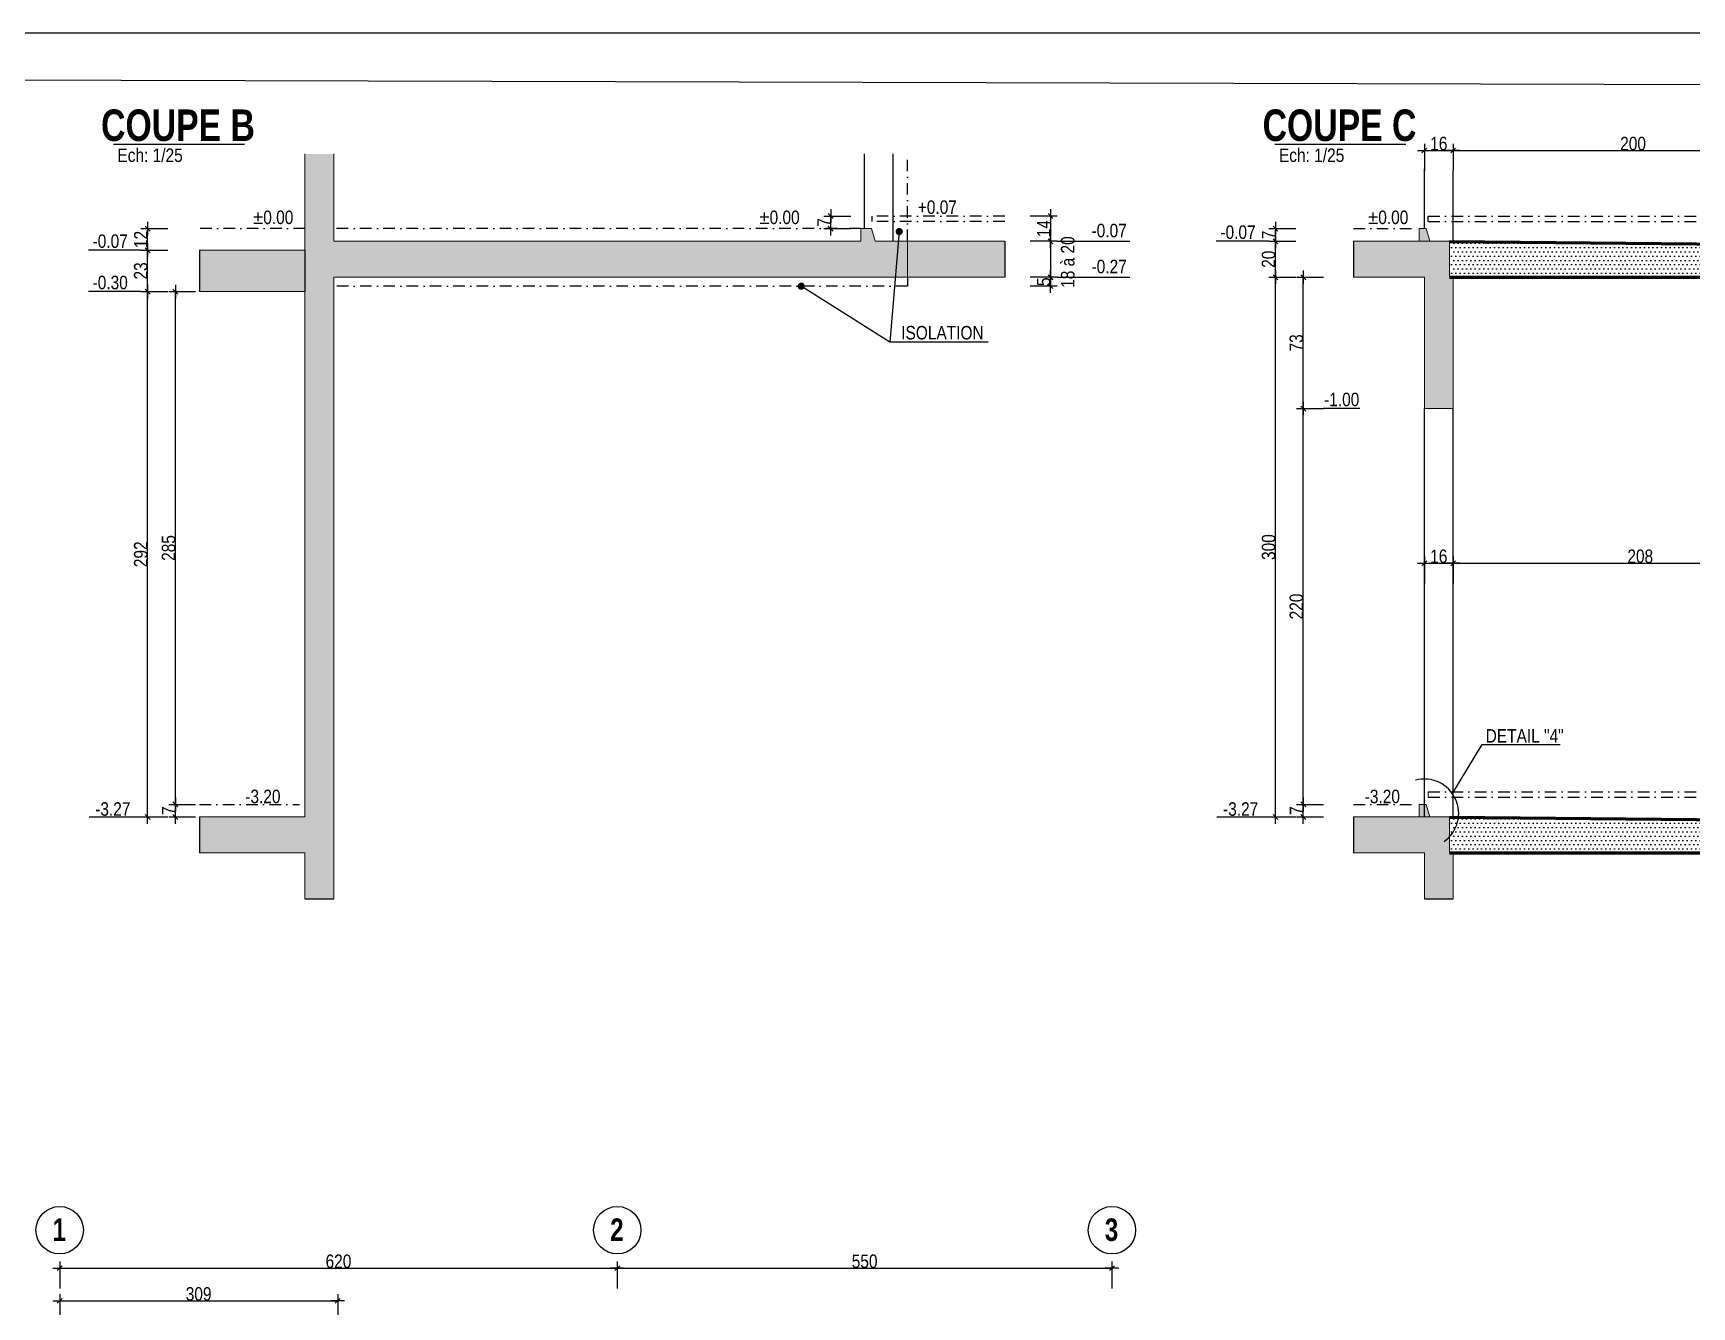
# Model space of a CAD drawing. Header units: centimetres. Extents: x 13865 to 22908, y -23237 to -19037.
# Drawn here: x 15065 to 16909, y -20453 to -19037 of the extents above; entities that cross this region are included whole.
import ezdxf
from ezdxf.enums import TextEntityAlignment as Align

# ---------------------------------------------------------------- set-up
doc = ezdxf.new("R2010")
doc.units = ezdxf.units.CM
doc.header["$LTSCALE"] = 25.4
doc.header["$PDMODE"] = 1
doc.header["$PDSIZE"] = -2
doc.linetypes.add('TIRETPTX2', pattern=[50.8, 25.4, -12.7, 0, -12.7])
for name, color, linetype in [('01_cote_gen', 4, 'Continuous'), ('01_linteaux', 2, 'Continuous'), ('01_poch_BN', 9, 'Continuous'), ('01_texte', 230, 'Continuous'), ('AA_COTES', 2, 'Continuous')]:
    doc.layers.add(name, color=color, linetype=linetype)
doc.layers.add('01_murs_coup', color=5, linetype='Continuous', lineweight=60)
doc.layers.add('01_tram_axes', color=2, linetype='TIRETPTX2', lineweight=9)
doc.styles.add('ARIAL NA', font='ARIALN.TTF')
doc.styles.add('impact', font='impact.ttf')
doc.styles.add('STYLE2', font='ARIALN.TTF')
doc.dimstyles.new('JB25', dxfattribs={"dimscale": 0.1, "dimtxt": 150, "dimasz": 15, "dimexe": 0.1, "dimexo": 0.1, "dimgap": 0.09, "dimtad": 1, "dimdec": 1, "dimlfac": 0.5, "dimdsep": 46, "dimtxsty": 'STYLE2', "dimblk1": 'BOND_G', "dimblk2": 'BOND_D', "dimsah": 1, "dimcen": 1.5, "dimdle": 0.01, "dimse1": 1, "dimse2": 1, "dimclrd": 4, "dimclre": 2, "dimclrt": 6, "dimazin": 2, "dimtfac": 2.333333, "dimtdec": 1, "dimtix": 1, "dimtmove": 2, "dimatfit": 3, "dimldrblk": 'BOND_G', "dimfxl": 1, "dimtolj": 1, "dimtzin": 0, "dimarcsym": 0})
doc.dimstyles.new('JB50', dxfattribs={"dimscale": 0.1, "dimtxt": 150, "dimasz": 15, "dimexe": 0.1, "dimexo": 0.1, "dimgap": 0.09, "dimtad": 1, "dimdec": 1, "dimdsep": 46, "dimtxsty": 'STYLE2', "dimblk1": 'BOND_G', "dimblk2": 'BOND_D', "dimsah": 1, "dimcen": 1.5, "dimdle": 0.01, "dimse1": 1, "dimse2": 1, "dimclrd": 4, "dimclre": 2, "dimclrt": 6, "dimazin": 2, "dimtfac": 2.333333, "dimtdec": 1, "dimtix": 1, "dimtmove": 2, "dimatfit": 3, "dimldrblk": 'BOND_G', "dimfxl": 1, "dimtolj": 1, "dimtzin": 0, "dimarcsym": 0})

# ---------------------------------------------------------------- blocks, each defined once
blk = doc.blocks.new('BOND_G')
at = {"layer": 'AA_COTES', "color": 0}
for p, q in [((0, -5), (0, 15)), ((5, 0), (-5, 0)), ((1.8, 1.8), (-1.8, -1.8))]:
    blk.add_line(p, q, dxfattribs=at)
blk = doc.blocks.new('BOND_D')
at = {"layer": 'AA_COTES', "color": 0}
for p, q in [((5, 0), (-5, 0)), ((-1.8, -1.8), (1.8, 1.8)), ((0, 5), (0, -15))]:
    blk.add_line(p, q, dxfattribs=at)
blk = doc.blocks.new('*D264')
at = {"layer": '01_cote_gen', "color": 4, "lineweight": -2, "transparency": 16777216}
blk.add_line((15096.2, -20409.8), (15713.2, -20409.8), dxfattribs=at)
at = {"layer": 'Defpoints', "color": 0, "transparency": 16777216}
for p in [(15094.7, -20413.5), (15714.7, -20409.8), (15714.7, -20413.5)]:
    blk.add_point(p, dxfattribs=at)
at = {"layer": '01_cote_gen', "color": 4, "lineweight": -2, "transparency": 16777216, "xscale": 1.5, "yscale": 1.5, "zscale": 1.5, "rotation": 180}
blk.add_blockref('BOND_G', (15094.7, -20409.8), dxfattribs=at)
at = {"layer": '01_cote_gen', "color": 4, "lineweight": -2, "transparency": 16777216, "xscale": 1.5, "yscale": 1.5, "zscale": 1.5}
blk.add_blockref('BOND_D', (15714.7, -20409.8), dxfattribs=at)
at = {"layer": '01_cote_gen', "color": 6, "transparency": 16777216, "insert": (15404.7, -20402.2), "char_height": 15, "attachment_point": 5, "style": 'STYLE2'}
blk.add_mtext('\\A1;620', dxfattribs=at)
blk = doc.blocks.new('*D265')
at = {"layer": '01_cote_gen', "color": 4, "lineweight": -2, "transparency": 16777216}
blk.add_line((15716.2, -20409.8), (16263.2, -20409.8), dxfattribs=at)
at = {"layer": 'Defpoints', "color": 0, "transparency": 16777216}
for p in [(16264.7, -20371.4), (15714.7, -20413.5), (16264.7, -20409.8)]:
    blk.add_point(p, dxfattribs=at)
at = {"layer": '01_cote_gen', "color": 4, "lineweight": -2, "transparency": 16777216, "xscale": 1.5, "yscale": 1.5, "zscale": 1.5, "rotation": 180}
blk.add_blockref('BOND_G', (15714.7, -20409.8), dxfattribs=at)
at = {"layer": '01_cote_gen', "color": 4, "lineweight": -2, "transparency": 16777216, "xscale": 1.5, "yscale": 1.5, "zscale": 1.5}
blk.add_blockref('BOND_D', (16264.7, -20409.8), dxfattribs=at)
at = {"layer": '01_cote_gen', "color": 6, "transparency": 16777216, "insert": (15989.7, -20402.2), "char_height": 15, "attachment_point": 5, "style": 'STYLE2'}
blk.add_mtext('\\A1;550', dxfattribs=at)
blk = doc.blocks.new('*D267')
at = {"layer": '01_cote_gen', "color": 4, "lineweight": -2, "ltscale": 3, "transparency": 16777216}
blk.add_line((15096.2, -20446.1), (15402.3, -20446.1), dxfattribs=at)
at = {"layer": 'Defpoints', "color": 0, "ltscale": 3, "transparency": 16777216}
for p in [(15403.8, -20446.1), (15094.7, -20656.5), (15403.8, -20656.5)]:
    blk.add_point(p, dxfattribs=at)
at = {"layer": '01_cote_gen', "color": 4, "lineweight": -2, "ltscale": 3, "transparency": 16777216, "xscale": 1.5, "yscale": 1.5, "zscale": 1.5, "rotation": 180}
blk.add_blockref('BOND_G', (15094.7, -20446.1), dxfattribs=at)
at = {"layer": '01_cote_gen', "color": 4, "lineweight": -2, "ltscale": 3, "transparency": 16777216, "xscale": 1.5, "yscale": 1.5, "zscale": 1.5}
blk.add_blockref('BOND_D', (15403.8, -20446.1), dxfattribs=at)
at = {"layer": '01_cote_gen', "color": 6, "ltscale": 3, "transparency": 16777216, "insert": (15249.2, -20438.5), "char_height": 15, "attachment_point": 5, "style": 'STYLE2'}
blk.add_mtext('\\A1;309', dxfattribs=at)
blk = doc.blocks.new('*D471')
at = {"layer": '01_cote_gen', "color": 4, "lineweight": -2, "ltscale": 200, "transparency": 16777216}
blk.add_line((16477.4, -19906.7), (16477.4, -19895.7), dxfattribs=at)
at = {"layer": 'Defpoints', "color": 0, "ltscale": 200, "transparency": 16777216}
for p in [(16476.5, -19894.2), (16477.4, -19894.2), (16476.5, -19908.2)]:
    blk.add_point(p, dxfattribs=at)
at = {"layer": '01_cote_gen', "color": 4, "lineweight": -2, "ltscale": 200, "transparency": 16777216, "xscale": 1.5, "yscale": 1.5, "zscale": 1.5}
for name, p, rotation in [('BOND_D', (16477.4, -19894.2), 90), ('BOND_G', (16477.4, -19908.2), 270)]:
    blk.add_blockref(name, p, dxfattribs=dict(at, rotation=rotation))
at = {"layer": '01_cote_gen', "color": 6, "ltscale": 200, "transparency": 16777216, "insert": (16469.9, -19901.2), "char_height": 15, "attachment_point": 5, "rotation": 90, "style": 'STYLE2'}
blk.add_mtext('\\A1;7', dxfattribs=at)
blk = doc.blocks.new('*D472')
at = {"layer": '01_cote_gen', "color": 4, "lineweight": -2, "ltscale": 0.1, "transparency": 16777216}
blk.add_line((17138.3, -19909.7), (17138.3, -19946.7), dxfattribs=at)
at = {"layer": 'Defpoints', "color": 0, "ltscale": 0.1, "transparency": 16777216}
for p in [(16603.8, -19908.2), (16643, -19948.2), (17138.3, -19948.2)]:
    blk.add_point(p, dxfattribs=at)
at = {"layer": '01_cote_gen', "color": 4, "lineweight": -2, "ltscale": 0.1, "transparency": 16777216, "xscale": 1.5, "yscale": 1.5, "zscale": 1.5}
for name, p, rotation in [('BOND_G', (17138.3, -19908.2), 90), ('BOND_D', (17138.3, -19948.2), 270)]:
    blk.add_blockref(name, p, dxfattribs=dict(at, rotation=rotation))
at = {"layer": '01_cote_gen', "color": 6, "ltscale": 0.1, "transparency": 16777216, "insert": (17130.6, -19928.2), "char_height": 15, "attachment_point": 5, "rotation": 90, "style": 'STYLE2'}
blk.add_mtext('\\A1;20', dxfattribs=at)
blk = doc.blocks.new('*D481')
at = {"layer": '01_cote_gen', "color": 4, "lineweight": -2, "ltscale": 0.1, "transparency": 16777216}
blk.add_line((16645.6, -19626.2), (17058.6, -19626.2), dxfattribs=at)
at = {"layer": 'Defpoints', "color": 0, "ltscale": 0.1, "transparency": 16777216}
for p in [(17060.1, -19626.2), (16644.1, -19648.7), (17060.1, -19664)]:
    blk.add_point(p, dxfattribs=at)
at = {"layer": '01_cote_gen', "color": 4, "lineweight": -2, "ltscale": 0.1, "transparency": 16777216, "xscale": 1.5, "yscale": 1.5, "zscale": 1.5, "rotation": 180}
blk.add_blockref('BOND_G', (16644.1, -19626.2), dxfattribs=at)
at = {"layer": '01_cote_gen', "color": 4, "lineweight": -2, "ltscale": 0.1, "transparency": 16777216, "xscale": 1.5, "yscale": 1.5, "zscale": 1.5}
blk.add_blockref('BOND_D', (17060.1, -19626.2), dxfattribs=at)
at = {"layer": '01_cote_gen', "color": 6, "ltscale": 0.1, "transparency": 16777216, "insert": (16852.1, -19618.5), "char_height": 15, "attachment_point": 5, "style": 'STYLE2'}
blk.add_mtext('\\A1;208', dxfattribs=at)
blk = doc.blocks.new('*D483')
at = {"layer": '01_cote_gen', "color": 4, "lineweight": -2, "ltscale": 200, "transparency": 16777216}
blk.add_line((16613.6, -19626.2), (16642.6, -19626.2), dxfattribs=at)
at = {"layer": 'Defpoints', "color": 0, "ltscale": 200, "transparency": 16777216}
for p in [(16644.1, -19626.2), (16612.1, -19690.7), (16644.1, -19690.7)]:
    blk.add_point(p, dxfattribs=at)
at = {"layer": '01_cote_gen', "color": 4, "lineweight": -2, "ltscale": 200, "transparency": 16777216, "xscale": 1.5, "yscale": 1.5, "zscale": 1.5, "rotation": 180}
blk.add_blockref('BOND_G', (16612.1, -19626.2), dxfattribs=at)
at = {"layer": '01_cote_gen', "color": 4, "lineweight": -2, "ltscale": 200, "transparency": 16777216, "xscale": 1.5, "yscale": 1.5, "zscale": 1.5}
blk.add_blockref('BOND_D', (16644.1, -19626.2), dxfattribs=at)
at = {"layer": '01_cote_gen', "color": 6, "ltscale": 200, "transparency": 16777216, "insert": (16628.1, -19618.5), "char_height": 15, "attachment_point": 5, "style": 'STYLE2'}
blk.add_mtext('\\A1;16', dxfattribs=at)
blk = doc.blocks.new('*D475')
at = {"layer": '01_cote_gen', "color": 4, "lineweight": -2, "ltscale": 0.1, "transparency": 16777216}
blk.add_line((17122.3, -19269.7), (17122.3, -19306.7), dxfattribs=at)
at = {"layer": 'Defpoints', "color": 0, "ltscale": 0.1, "transparency": 16777216}
for p in [(16603.8, -19268.2), (16643, -19308.2), (17122.3, -19308.2)]:
    blk.add_point(p, dxfattribs=at)
at = {"layer": '01_cote_gen', "color": 4, "lineweight": -2, "ltscale": 0.1, "transparency": 16777216, "xscale": 1.5, "yscale": 1.5, "zscale": 1.5}
for name, p, rotation in [('BOND_G', (17122.3, -19268.2), 90), ('BOND_D', (17122.3, -19308.2), 270)]:
    blk.add_blockref(name, p, dxfattribs=dict(at, rotation=rotation))
at = {"layer": '01_cote_gen', "color": 6, "ltscale": 0.1, "transparency": 16777216, "insert": (17114.6, -19288.2), "char_height": 15, "attachment_point": 5, "rotation": 90, "style": 'STYLE2'}
blk.add_mtext('\\A1;20', dxfattribs=at)
blk = doc.blocks.new('*D478')
at = {"layer": '01_cote_gen', "color": 4, "lineweight": -2, "ltscale": 0.1, "transparency": 16777216}
blk.add_line((16477.4, -19892.7), (16477.4, -19455.7), dxfattribs=at)
at = {"layer": 'Defpoints', "color": 0, "ltscale": 0.1, "transparency": 16777216}
for p in [(16477.4, -19454.2), (16547, -19454.2), (16499.9, -19894.2)]:
    blk.add_point(p, dxfattribs=at)
at = {"layer": '01_cote_gen', "color": 4, "lineweight": -2, "ltscale": 0.1, "transparency": 16777216, "xscale": 1.5, "yscale": 1.5, "zscale": 1.5}
for name, p, rotation in [('BOND_D', (16477.4, -19454.2), 90), ('BOND_G', (16477.4, -19894.2), 270)]:
    blk.add_blockref(name, p, dxfattribs=dict(at, rotation=rotation))
at = {"layer": '01_cote_gen', "color": 6, "ltscale": 0.1, "transparency": 16777216, "insert": (16469.8, -19674.2), "char_height": 15, "attachment_point": 5, "rotation": 90, "style": 'STYLE2'}
blk.add_mtext('\\A1;220', dxfattribs=at)
blk = doc.blocks.new('*D479')
at = {"layer": '01_cote_gen', "color": 4, "lineweight": -2, "ltscale": 0.1, "transparency": 16777216}
blk.add_line((16446.5, -19906.7), (16446.5, -19309.7), dxfattribs=at)
at = {"layer": 'Defpoints', "color": 0, "ltscale": 0.1, "transparency": 16777216}
for p in [(16446.5, -19308.2), (16523.1, -19308.2), (16537.1, -19908.2)]:
    blk.add_point(p, dxfattribs=at)
at = {"layer": '01_cote_gen', "color": 4, "lineweight": -2, "ltscale": 0.1, "transparency": 16777216, "xscale": 1.5, "yscale": 1.5, "zscale": 1.5}
for name, p, rotation in [('BOND_D', (16446.5, -19308.2), 90), ('BOND_G', (16446.5, -19908.2), 270)]:
    blk.add_blockref(name, p, dxfattribs=dict(at, rotation=rotation))
at = {"layer": '01_cote_gen', "color": 6, "ltscale": 0.1, "transparency": 16777216, "insert": (16438.9, -19608.2), "char_height": 15, "attachment_point": 5, "rotation": 90, "style": 'STYLE2'}
blk.add_mtext('\\A1;300', dxfattribs=at)
blk = doc.blocks.new('*D480')
at = {"layer": '01_cote_gen', "color": 4, "lineweight": -2, "ltscale": 0.1, "transparency": 16777216}
blk.add_line((16477.4, -19452.7), (16477.4, -19309.7), dxfattribs=at)
at = {"layer": 'Defpoints', "color": 0, "ltscale": 0.1, "transparency": 16777216}
for p in [(16477.4, -19308.2), (16547, -19308.2), (16547, -19454.2)]:
    blk.add_point(p, dxfattribs=at)
at = {"layer": '01_cote_gen', "color": 4, "lineweight": -2, "ltscale": 0.1, "transparency": 16777216, "xscale": 1.5, "yscale": 1.5, "zscale": 1.5}
for name, p, rotation in [('BOND_D', (16477.4, -19308.2), 90), ('BOND_G', (16477.4, -19454.2), 270)]:
    blk.add_blockref(name, p, dxfattribs=dict(at, rotation=rotation))
at = {"layer": '01_cote_gen', "color": 6, "ltscale": 0.1, "transparency": 16777216, "insert": (16469.8, -19381.2), "char_height": 15, "attachment_point": 5, "rotation": 90, "style": 'STYLE2'}
blk.add_mtext('\\A1;73', dxfattribs=at)
blk = doc.blocks.new('*D484')
at = {"layer": '01_cote_gen', "color": 4, "lineweight": -2, "transparency": 16777216}
blk.add_line((16645.6, -19167.3), (17042.6, -19167.3), dxfattribs=at)
at = {"layer": 'Defpoints', "color": 0, "transparency": 16777216}
for p in [(17044.1, -19167.3), (17044.1, -19199.4), (16644.1, -19324.7)]:
    blk.add_point(p, dxfattribs=at)
at = {"layer": '01_cote_gen', "color": 4, "lineweight": -2, "transparency": 16777216, "xscale": 1.5, "yscale": 1.5, "zscale": 1.5, "rotation": 180}
blk.add_blockref('BOND_G', (16644.1, -19167.3), dxfattribs=at)
at = {"layer": '01_cote_gen', "color": 4, "lineweight": -2, "transparency": 16777216, "xscale": 1.5, "yscale": 1.5, "zscale": 1.5}
blk.add_blockref('BOND_D', (17044.1, -19167.3), dxfattribs=at)
at = {"layer": '01_cote_gen', "color": 6, "transparency": 16777216, "insert": (16844.1, -19159.7), "char_height": 15, "attachment_point": 5, "style": 'STYLE2'}
blk.add_mtext('\\A1;200', dxfattribs=at)
blk = doc.blocks.new('*D486')
at = {"layer": '01_cote_gen', "color": 4, "lineweight": -2, "transparency": 16777216}
blk.add_line((16446.5, -19306.7), (16446.5, -19269.7), dxfattribs=at)
at = {"layer": 'Defpoints', "color": 0, "transparency": 16777216}
for p in [(16446.5, -19268.2), (16533.2, -19268.2), (16533.2, -19308.2)]:
    blk.add_point(p, dxfattribs=at)
at = {"layer": '01_cote_gen', "color": 4, "lineweight": -2, "transparency": 16777216, "xscale": 1.5, "yscale": 1.5, "zscale": 1.5}
for name, p, rotation in [('BOND_D', (16446.5, -19268.2), 90), ('BOND_G', (16446.5, -19308.2), 270)]:
    blk.add_blockref(name, p, dxfattribs=dict(at, rotation=rotation))
at = {"layer": '01_cote_gen', "color": 6, "transparency": 16777216, "insert": (16438.9, -19288.2), "char_height": 15, "attachment_point": 5, "rotation": 90, "style": 'STYLE2'}
blk.add_mtext('\\A1;20', dxfattribs=at)
blk = doc.blocks.new('*D487')
at = {"layer": '01_cote_gen', "color": 4, "lineweight": -2, "transparency": 16777216}
blk.add_line((16446.5, -19266.7), (16446.5, -19255.7), dxfattribs=at)
at = {"layer": 'Defpoints', "color": 0, "transparency": 16777216}
for p in [(16446.5, -19254.2), (16555.1, -19254.2), (16555.1, -19268.2)]:
    blk.add_point(p, dxfattribs=at)
at = {"layer": '01_cote_gen', "color": 4, "lineweight": -2, "transparency": 16777216, "xscale": 1.5, "yscale": 1.5, "zscale": 1.5}
for name, p, rotation in [('BOND_D', (16446.5, -19254.2), 90), ('BOND_G', (16446.5, -19268.2), 270)]:
    blk.add_blockref(name, p, dxfattribs=dict(at, rotation=rotation))
at = {"layer": '01_cote_gen', "color": 6, "transparency": 16777216, "insert": (16439, -19261.2), "char_height": 15, "attachment_point": 5, "rotation": 90, "style": 'STYLE2'}
blk.add_mtext('\\A1;7', dxfattribs=at)
blk = doc.blocks.new('*D488')
at = {"layer": '01_cote_gen', "color": 4, "lineweight": -2, "transparency": 16777216}
blk.add_line((16613.6, -19167.3), (16642.6, -19167.3), dxfattribs=at)
at = {"layer": 'Defpoints', "color": 0, "transparency": 16777216}
for p in [(16644.1, -19167.3), (16612.1, -19187.5), (16644.1, -19187.5)]:
    blk.add_point(p, dxfattribs=at)
at = {"layer": '01_cote_gen', "color": 4, "lineweight": -2, "transparency": 16777216, "xscale": 1.5, "yscale": 1.5, "zscale": 1.5, "rotation": 180}
blk.add_blockref('BOND_G', (16612.1, -19167.3), dxfattribs=at)
at = {"layer": '01_cote_gen', "color": 4, "lineweight": -2, "transparency": 16777216, "xscale": 1.5, "yscale": 1.5, "zscale": 1.5}
blk.add_blockref('BOND_D', (16644.1, -19167.3), dxfattribs=at)
at = {"layer": '01_cote_gen', "color": 6, "transparency": 16777216, "insert": (16628.1, -19159.7), "char_height": 15, "attachment_point": 5, "style": 'STYLE2'}
blk.add_mtext('\\A1;16', dxfattribs=at)
blk = doc.blocks.new('*D665')
at = {"layer": '01_cote_gen', "color": 4, "lineweight": -2, "ltscale": 200, "transparency": 16777216}
blk.add_line((15223.4, -19906.7), (15223.4, -19895.7), dxfattribs=at)
at = {"layer": 'Defpoints', "color": 0, "ltscale": 200, "transparency": 16777216}
for p in [(15222.5, -19894.2), (15223.4, -19894.2), (15222.5, -19908.2)]:
    blk.add_point(p, dxfattribs=at)
at = {"layer": '01_cote_gen', "color": 4, "lineweight": -2, "ltscale": 200, "transparency": 16777216, "xscale": 1.5, "yscale": 1.5, "zscale": 1.5}
for name, p, rotation in [('BOND_D', (15223.4, -19894.2), 90), ('BOND_G', (15223.4, -19908.2), 270)]:
    blk.add_blockref(name, p, dxfattribs=dict(at, rotation=rotation))
at = {"layer": '01_cote_gen', "color": 6, "ltscale": 200, "transparency": 16777216, "insert": (15215.9, -19901.2), "char_height": 15, "attachment_point": 5, "rotation": 90, "style": 'STYLE2'}
blk.add_mtext('\\A1;7', dxfattribs=at)
blk = doc.blocks.new('*D666')
at = {"layer": '01_cote_gen', "color": 4, "lineweight": -2, "ltscale": 0.1, "transparency": 16777216}
blk.add_line((15192.5, -19906.7), (15192.5, -19325.7), dxfattribs=at)
at = {"layer": 'Defpoints', "color": 0, "ltscale": 0.1, "transparency": 16777216}
for p in [(15192.5, -19324.2), (15269.1, -19324.2), (15283.1, -19908.2)]:
    blk.add_point(p, dxfattribs=at)
at = {"layer": '01_cote_gen', "color": 4, "lineweight": -2, "ltscale": 0.1, "transparency": 16777216, "xscale": 1.5, "yscale": 1.5, "zscale": 1.5}
for name, p, rotation in [('BOND_D', (15192.5, -19324.2), 90), ('BOND_G', (15192.5, -19908.2), 270)]:
    blk.add_blockref(name, p, dxfattribs=dict(at, rotation=rotation))
at = {"layer": '01_cote_gen', "color": 6, "ltscale": 0.1, "transparency": 16777216, "insert": (15184.9, -19616.2), "char_height": 15, "attachment_point": 5, "rotation": 90, "style": 'STYLE2'}
blk.add_mtext('\\A1;292', dxfattribs=at)
blk = doc.blocks.new('*D667')
at = {"layer": '01_cote_gen', "color": 4, "lineweight": -2, "transparency": 16777216}
blk.add_line((15192.5, -19322.7), (15192.5, -19279.7), dxfattribs=at)
at = {"layer": 'Defpoints', "color": 0, "transparency": 16777216}
for p in [(15192.5, -19278.2), (15279.2, -19278.2), (15279.2, -19324.2)]:
    blk.add_point(p, dxfattribs=at)
at = {"layer": '01_cote_gen', "color": 4, "lineweight": -2, "transparency": 16777216, "xscale": 1.5, "yscale": 1.5, "zscale": 1.5}
for name, p, rotation in [('BOND_D', (15192.5, -19278.2), 90), ('BOND_G', (15192.5, -19324.2), 270)]:
    blk.add_blockref(name, p, dxfattribs=dict(at, rotation=rotation))
at = {"layer": '01_cote_gen', "color": 6, "transparency": 16777216, "insert": (15184.9, -19301.2), "char_height": 15, "attachment_point": 5, "rotation": 90, "style": 'STYLE2'}
blk.add_mtext('\\A1;23', dxfattribs=at)
blk = doc.blocks.new('*D668')
at = {"layer": '01_cote_gen', "color": 4, "lineweight": -2, "transparency": 16777216}
blk.add_line((15192.5, -19276.7), (15192.5, -19255.7), dxfattribs=at)
at = {"layer": 'Defpoints', "color": 0, "transparency": 16777216}
for p in [(15192.5, -19254.2), (15301.1, -19254.2), (15301.1, -19278.2)]:
    blk.add_point(p, dxfattribs=at)
at = {"layer": '01_cote_gen', "color": 4, "lineweight": -2, "transparency": 16777216, "xscale": 1.5, "yscale": 1.5, "zscale": 1.5}
for name, p, rotation in [('BOND_D', (15192.5, -19254.2), 90), ('BOND_G', (15192.5, -19278.2), 270)]:
    blk.add_blockref(name, p, dxfattribs=dict(at, rotation=rotation))
at = {"layer": '01_cote_gen', "color": 6, "transparency": 16777216, "insert": (15185, -19266.2), "char_height": 15, "attachment_point": 5, "rotation": 90, "style": 'STYLE2'}
blk.add_mtext('\\A1;12', dxfattribs=at)
blk = doc.blocks.new('*D669')
at = {"layer": '01_cote_gen', "color": 4, "lineweight": -2, "transparency": 16777216}
blk.add_line((15223.4, -19892.7), (15223.4, -19325.7), dxfattribs=at)
at = {"layer": 'Defpoints', "color": 0, "transparency": 16777216}
for p in [(15223.4, -19324.2), (15250.3, -19324.2), (15245.9, -19894.2)]:
    blk.add_point(p, dxfattribs=at)
at = {"layer": '01_cote_gen', "color": 4, "lineweight": -2, "transparency": 16777216, "xscale": 1.5, "yscale": 1.5, "zscale": 1.5}
for name, p, rotation in [('BOND_D', (15223.4, -19324.2), 90), ('BOND_G', (15223.4, -19894.2), 270)]:
    blk.add_blockref(name, p, dxfattribs=dict(at, rotation=rotation))
at = {"layer": '01_cote_gen', "color": 6, "transparency": 16777216, "insert": (15215.8, -19609.2), "char_height": 15, "attachment_point": 5, "rotation": 90, "style": 'STYLE2'}
blk.add_mtext('\\A1;285', dxfattribs=at)
blk = doc.blocks.new('*D670')
at = {"layer": '01_cote_gen', "color": 4, "lineweight": -2, "transparency": 16777216}
blk.add_line((16196.4, -19241.7), (16196.4, -19266.7), dxfattribs=at)
at = {"layer": 'Defpoints', "color": 0, "transparency": 16777216}
for p in [(16145.5, -19240.2), (16145.5, -19268.2), (16196.4, -19268.2)]:
    blk.add_point(p, dxfattribs=at)
at = {"layer": '01_cote_gen', "color": 4, "lineweight": -2, "transparency": 16777216, "xscale": 1.5, "yscale": 1.5, "zscale": 1.5}
for name, p, rotation in [('BOND_G', (16196.4, -19240.2), 90), ('BOND_D', (16196.4, -19268.2), 270)]:
    blk.add_blockref(name, p, dxfattribs=dict(at, rotation=rotation))
at = {"layer": '01_cote_gen', "color": 6, "transparency": 16777216, "insert": (16188.9, -19254.2), "char_height": 15, "attachment_point": 5, "rotation": 90, "style": 'STYLE2'}
blk.add_mtext('\\A1;14', dxfattribs=at)
blk = doc.blocks.new('*D671')
at = {"layer": '01_cote_gen', "color": 4, "lineweight": -2, "transparency": 16777216}
blk.add_line((15952, -19252.7), (15952, -19241.7), dxfattribs=at)
at = {"layer": 'Defpoints', "color": 0, "transparency": 16777216}
for p in [(15952, -19240.2), (16037.4, -19240.2), (15991.4, -19254.2)]:
    blk.add_point(p, dxfattribs=at)
at = {"layer": '01_cote_gen', "color": 4, "lineweight": -2, "transparency": 16777216, "xscale": 1.5, "yscale": 1.5, "zscale": 1.5}
for name, p, rotation in [('BOND_D', (15952, -19240.2), 90), ('BOND_G', (15952, -19254.2), 270)]:
    blk.add_blockref(name, p, dxfattribs=dict(at, rotation=rotation))
at = {"layer": '01_cote_gen', "color": 6, "transparency": 16777216, "insert": (15944.5, -19247.2), "char_height": 15, "attachment_point": 5, "rotation": 90, "style": 'STYLE2'}
blk.add_mtext('\\A1;7', dxfattribs=at)
blk = doc.blocks.new('*D672')
at = {"layer": '01_cote_gen', "color": 4, "lineweight": -2, "transparency": 16777216}
blk.add_line((16196.4, -19309.7), (16196.4, -19316.7), dxfattribs=at)
at = {"layer": 'Defpoints', "color": 0, "transparency": 16777216}
for p in [(16035.4, -19308.2), (16030.9, -19318.2), (16196.4, -19318.2)]:
    blk.add_point(p, dxfattribs=at)
at = {"layer": '01_cote_gen', "color": 4, "lineweight": -2, "transparency": 16777216, "xscale": 1.5, "yscale": 1.5, "zscale": 1.5}
for name, p, rotation in [('BOND_G', (16196.4, -19308.2), 90), ('BOND_D', (16196.4, -19318.2), 270)]:
    blk.add_blockref(name, p, dxfattribs=dict(at, rotation=rotation))
at = {"layer": '01_cote_gen', "color": 6, "transparency": 16777216, "insert": (16188.8, -19313.2), "char_height": 15, "attachment_point": 5, "rotation": 90, "style": 'STYLE2'}
blk.add_mtext('\\A1;5', dxfattribs=at)

msp = doc.modelspace()

# ---------------------------------------------------------------- hatches: boundary and pattern name
at = {"layer": '01_linteaux', "ltscale": 10}
h = msp.add_hatch(dxfattribs=at)
h.set_pattern_fill('DOTS', color=256, scale=3)
h.set_pattern_definition([(0, (-1228.868, 6580.477), (2.38125, 4.7625), [0, -4.7625])])
edge = h.paths.add_edge_path()
edge.add_line((17044.11, -19272.18), (16640.11, -19268.35))
edge.add_line((16640.11, -19268.35), (16640.11, -19308.18))
edge.add_line((16640.11, -19308.18), (17034.11, -19308.18))
edge.add_arc((17038.11, -19308.18), 4, 90, 180, ccw=False)
edge.add_line((17038.11, -19304.18), (17038.11, -19308.18))
edge.add_line((17038.11, -19308.18), (17044.11, -19308.18))
edge.add_line((17044.11, -19308.18), (17044.11, -19272.18))
h = msp.add_hatch(dxfattribs=at)
h.set_pattern_fill('DOTS', color=256, scale=3)
h.set_pattern_definition([(0, (-1228.868, 5940.477), (2.38125, 4.7625), [0, -4.7625])])
edge = h.paths.add_edge_path()
edge.add_line((17060.11, -19912.18), (16640.11, -19908.35))
edge.add_line((16640.11, -19908.35), (16640.11, -19948.18))
edge.add_line((16640.11, -19948.18), (17034.11, -19948.18))
edge.add_arc((17038.11, -19948.18), 4, 90, 180, ccw=False)
edge.add_line((17038.11, -19944.18), (17038.11, -19948.18))
edge.add_line((17038.11, -19948.18), (17060.11, -19948.18))
edge.add_line((17060.11, -19948.18), (17060.11, -19912.18))
at = {"layer": '01_poch_BN'}
h = msp.add_hatch(color=256, dxfattribs=at)
h.dxf.hatch_style = 1
h.paths.add_polyline_path([(15399.44, -19171.16), (15367.44, -19171.16), (15367.44, -19268.18), (15399.44, -19268.18)])
h = msp.add_hatch(color=256, dxfattribs=at)
h.dxf.hatch_style = 1
h.paths.add_polyline_path([(16037.44, -19268.18), (16001.44, -19268.18), (15997.44, -19254.18), (15985.44, -19254.18), (15985.44, -19268.18), (15367.44, -19268.18), (15367.44, -19308.18), (15367.44, -19908.18), (15250.26, -19908.18), (15250.26, -19948.18), (15367.44, -19948.18), (15367.44, -19999.14), (15399.44, -19999.14), (15399.44, -19308.18), (16021.44, -19308.18), (16037.44, -19308.18)])
h.paths.add_polyline_path([(16145.54, -19268.18), (16037.44, -19268.18), (16037.44, -19308.18), (16145.54, -19308.18)])
h = msp.add_hatch(color=256, dxfattribs=at)
h.dxf.hatch_style = 1
h.paths.add_polyline_path([(16640.11, -19268.18), (16533.16, -19268.18), (16533.16, -19308.18), (16612.11, -19308.18), (16612.11, -19454.18), (16644.11, -19454.18), (16644.11, -19308.18), (16640.11, -19308.18)])
h.paths.add_polyline_path([(16640.11, -19908.18), (16533.16, -19908.18), (16533.16, -19948.18), (16612.11, -19948.18), (16612.11, -19999.14), (16644.11, -19999.14), (16644.11, -19948.18), (16640.11, -19948.18)])
h.paths.add_polyline_path([(16614.11, -19894.18), (16606.11, -19894.18), (16606.11, -19908.18), (16618.11, -19908.18)])
h.paths.add_polyline_path([(16614.11, -19254.18), (16606.11, -19254.18), (16606.11, -19268.18), (16618.11, -19268.18)])
h = msp.add_hatch(color=256, dxfattribs=at)
h.dxf.hatch_style = 1
h.paths.add_polyline_path([(15367.44, -19278.18), (15250.26, -19278.18), (15250.26, -19324.18), (15367.44, -19324.18)])

# ---------------------------------------------------------------- linework, layer by layer
at = {"layer": '01_cote_gen'}
msp.add_line((22907.91, -19036.88), (14000.35, -19036.88), dxfattribs=at)
at = {"layer": '01_cote_gen', "color": 4}
msp.add_line((16196.41, -19269.68), (16196.41, -19306.68), dxfattribs=at)
at = {"layer": '01_linteaux', "ltscale": 0.1}
for p, q in [((15989.44, -19254.18), (15989.44, -19171.16)), ((16021.44, -19268.18), (16021.44, -19171.16)), ((16612.11, -19254.18), (16612.11, -19187.52)), ((16644.11, -19268.35), (16644.11, -19189.87)), ((16612.11, -19908.35), (16612.11, -19454.18)), ((16644.11, -19908.35), (16644.11, -19454.18))]:
    msp.add_line(p, q, dxfattribs=at)
at = {"layer": '01_linteaux', "linetype": 'TIRETPTX2', "ltscale": 0.02}
for p, q in [((16037.44, -19268.18), (16037.44, -19170.75)), ((16145.54, -19240.18), (15997.71, -19240.18)), ((15997.71, -19240.18), (15997.71, -19246.18)), ((16145.54, -19246.18), (15997.71, -19246.18)), ((16616.3, -19240.18), (17040.11, -19240.18)), ((16616.3, -19246.18), (16616.3, -19240.18)), ((16616.3, -19246.18), (17040.11, -19246.18)), ((15367.44, -19254.18), (15250.26, -19254.18)), ((15985.44, -19254.18), (15399.44, -19254.18)), ((16533.16, -19254.18), (16606.11, -19254.18)), ((16037.44, -19308.18), (16037.44, -19318.18)), ((16037.44, -19318.18), (15399.44, -19318.18)), ((16616.3, -19880.18), (17056.11, -19880.18)), ((15250.26, -19894.18), (15361.44, -19894.18)), ((16533.16, -19894.18), (16606.11, -19894.18)), ((16616.3, -19886.18), (17056.11, -19886.18))]:
    msp.add_line(p, q, dxfattribs=at)
at = {"layer": '01_murs_coup', "linetype": 'Continuous', "lineweight": 5}
for p, q in [((15367.44, -19278.18), (15367.44, -19171.16)), ((15399.44, -19268.18), (15399.44, -19171.16)), ((15985.44, -19268.18), (15399.44, -19268.18)), ((15985.44, -19268.18), (15985.44, -19254.18)), ((15985.44, -19254.18), (15997.44, -19254.18)), ((15997.44, -19254.18), (16001.44, -19268.18)), ((16145.54, -19268.18), (16001.44, -19268.18)), ((16037.44, -19308.18), (16037.44, -19268.18)), ((16533.16, -19268.18), (16640.11, -19268.18)), ((16606.11, -19268.18), (16606.11, -19254.18)), ((16606.11, -19254.18), (16614.11, -19254.18)), ((16614.11, -19254.18), (16618.11, -19268.18)), ((16640.11, -19308.18), (16640.11, -19268.18)), ((15367.44, -19278.18), (15250.26, -19278.18)), ((16021.44, -19308.18), (15399.44, -19308.18)), ((15399.44, -19999.14), (15399.44, -19308.18)), ((16021.44, -19308.18), (16145.54, -19308.18)), ((16533.16, -19308.18), (16612.11, -19308.18)), ((16612.11, -19454.18), (16612.11, -19308.18)), ((16644.11, -19454.18), (16644.11, -19308.18)), ((15367.44, -19324.18), (15250.26, -19324.18)), ((15367.44, -19908.18), (15367.44, -19324.18)), ((16612.11, -19454.18), (16644.11, -19454.18)), ((16606.11, -19908.18), (16606.11, -19894.18)), ((16606.11, -19894.18), (16614.11, -19894.18)), ((16614.11, -19894.18), (16618.11, -19908.18)), ((15250.26, -19908.18), (15367.44, -19908.18)), ((16533.16, -19908.18), (16640.11, -19908.18)), ((16640.11, -19948.18), (16640.11, -19908.18)), ((15250.26, -19948.18), (15367.44, -19948.18)), ((15367.44, -19999.14), (15367.44, -19948.18)), ((16533.16, -19948.18), (16612.11, -19948.18)), ((16612.11, -19999.14), (16612.11, -19948.18)), ((16644.11, -19999.14), (16644.11, -19948.18))]:
    msp.add_line(p, q, dxfattribs=at)
at = {"layer": '01_murs_coup'}
for p, q in [((16640.11, -19268.32), (17044.11, -19272.18)), ((16640.11, -19308.18), (17034.11, -19308.18)), ((16640.11, -19908.32), (17060.11, -19912.18)), ((16640.11, -19948.18), (17050.11, -19948.18))]:
    msp.add_line(p, q, dxfattribs=at)
at = {"layer": '01_poch_BN'}
for p, q in [((16145.54, -19268.18), (16145.54, -19308.18)), ((15250.26, -19278.18), (15250.26, -19324.18)), ((15367.44, -19278.18), (15367.44, -19324.18)), ((15250.26, -19908.18), (15250.26, -19948.18)), ((15367.44, -19999.14), (15399.44, -19999.14)), ((16612.11, -19999.14), (16644.11, -19999.14))]:
    msp.add_line(p, q, dxfattribs=at)
at = {"layer": '01_poch_BN', "ltscale": 200}
for p, q in [((16533.16, -19268.18), (16533.16, -19308.18)), ((16533.16, -19908.18), (16533.16, -19948.18))]:
    msp.add_line(p, q, dxfattribs=at)
at = {"layer": '01_texte'}
for p, q in [((22857.91, -19110.66), (14050.35, -19086.45)), ((15154.45, -19160.31), (15300.06, -19160.31)), ((16445.92, -19160.31), (16591.52, -19160.31)), ((16028.22, -19257.43), (16017.65, -19380.54)), ((16203.91, -19268.18), (16284.66, -19268.18)), ((16439.03, -19268.18), (16380.7, -19268.18)), ((15185.02, -19278.18), (15126.7, -19278.18)), ((16203.91, -19308.18), (16284.66, -19308.18)), ((15185.02, -19324.18), (15126.7, -19324.18)), ((16017.65, -19380.54), (15919.18, -19318.18)), ((16127.06, -19380.54), (16017.65, -19380.54)), ((16540.35, -19454.18), (16499.95, -19454.18)), ((16643.22, -19882.17), (16676.41, -19827.7)), ((16676.41, -19827.7), (16763.13, -19827.7)), ((15127.44, -19908.18), (15185.02, -19908.18)), ((16381.44, -19908.18), (16439.03, -19908.18))]:
    msp.add_line(p, q, dxfattribs=at)
at = {"layer": '01_texte', "const_width": 4}
for points in [[(16026.22, -19257.43, 1), (16030.22, -19257.43, 1)], [(15917.18, -19318.18, 1), (15921.18, -19318.18, 1)]]:
    msp.add_lwpolyline(points, format="xyb", close=True, dxfattribs=at)
at = {"layer": '01_texte'}
for centre in [(15094.71, -20367.59), (15714.71, -20367.59), (16264.72, -20367.59)]:
    msp.add_circle(centre, 26.34, dxfattribs=at)
msp.add_arc((16612.11, -19904.18), 38.11, 305.26313, 105.21393, dxfattribs=at)
at = {"layer": '01_tram_axes', "ltscale": 0.5}
msp.add_line((16616.3, -19886.18), (16616.3, -19880.18), dxfattribs=at)

# ---------------------------------------------------------------- block references
at = {"layer": '01_cote_gen', "color": 4, "xscale": 1.5, "yscale": 1.5, "zscale": 1.5}
for name, p, rotation in [('BOND_G', (16196.41, -19268.18), 90), ('BOND_D', (16196.41, -19308.18), 270)]:
    msp.add_blockref(name, p, dxfattribs=dict(at, rotation=rotation))

# ---------------------------------------------------------------- texts
at = {"layer": '01_cote_gen', "color": 6, "style": 'STYLE2'}
msp.add_text('18 à 20', height=15, rotation=90, dxfattribs=at).set_placement((16223.02, -19320.02))
at = {"layer": '01_texte', "style": 'impact'}
for s, p in [('COUPE B', (15226.27, -19139.21)), ('COUPE C', (16517.73, -19139.21))]:
    msp.add_text(s, height=35, dxfattribs=at).set_placement(p, align=Align.MIDDLE)
at = {"layer": '01_texte'}
for s, style, p in [('Ech: 1/25', 'STYLE2', (15158.93, -19180.09)), ('Ech: 1/25', 'STYLE2', (16450.4, -19180.09)), ('%%P0.00', 'ARIAL NA', (15309.59, -19249.1)), ('%%P0.00', 'ARIAL NA', (15872.53, -19249.1)), ('+0.07', 'ARIAL NA', (16048.83, -19237.8)), ('%%P0.00', 'ARIAL NA', (16549.3, -19249.1)), ('-0.07', 'ARIAL NA', (16242.01, -19263.79)), ('-0.07', 'ARIAL NA', (16385.29, -19265.56)), ('-0.07', 'ARIAL NA', (15131.29, -19275.56)), ('-0.27', 'ARIAL NA', (16242.01, -19303.79)), ('-0.30', 'ARIAL NA', (15131.29, -19321.56)), ('ISOLATION', 'ARIAL NA', (16030.37, -19377.34)), ('-1.00', 'ARIAL NA', (16500.58, -19451.56)), ('DETAIL "4"', 'ARIAL NA', (16680.23, -19825.54)), ('-3.20', 'ARIAL NA', (15301.08, -19892.87)), ('-3.20', 'ARIAL NA', (16545.75, -19892.87)), ('-3.27', 'ARIAL NA', (15134.2, -19906.87)), ('-3.27', 'ARIAL NA', (16388.21, -19906.87))]:
    msp.add_text(s, height=15, dxfattribs=dict(at, style=style)).set_placement(p)
at = {"layer": '01_texte', "char_height": 25, "attachment_point": 1, "rotation": 0, "line_spacing_factor": 0.895453, "style": 'impact'}
for s, insert in [('1', (15086.79, -20354.5)), ('2', (15706.79, -20354.5)), ('3', (16256.8, -20354.5))]:
    msp.add_mtext(s, dxfattribs=dict(at, insert=insert))

# ---------------------------------------------------------------- dimensions: what is measured, and where the dimension line sits
at = {"layer": '01_cote_gen'}
for base, p1, p2, dimstyle, picture, middle in [((16644.11, -19167.34), (16612.11, -19187.52), (16644.11, -19187.52), 'JB25', '*D488', (16628.11, -19159.67)), ((17044.11, -19167.34), (16644.11, -19324.67), (17044.11, -19199.4), 'JB25', '*D484', (16844.11, -19159.67)), ((16264.72, -20409.84), (15714.71, -20413.5), (16264.72, -20371.37), 'JB50', '*D265', (15989.71, -20402.17)), ((15714.71, -20409.84), (15094.71, -20413.5), (15714.71, -20413.5), 'JB50', '*D264', (15404.71, -20402.17))]:
    dim = msp.add_linear_dim(base=base, p1=p1, p2=p2, dimstyle=dimstyle, dxfattribs=at)
    dim.commit()
    dim.dimension.update_dxf_attribs({"geometry": picture, "text_midpoint": middle})
for base, p1, p2, picture, middle in [((15952.04, -19240.18), (15991.44, -19254.18), (16037.44, -19240.18), '*D671', (15944.53, -19247.18)), ((16196.41, -19268.18), (16145.54, -19240.18), (16145.54, -19268.18), '*D670', (16188.87, -19254.18)), ((15192.52, -19254.18), (15301.13, -19278.18), (15301.13, -19254.18), '*D668', (15184.98, -19266.18)), ((16446.53, -19254.18), (16555.13, -19268.18), (16555.13, -19254.18), '*D487', (16439.02, -19261.18)), ((15192.52, -19278.18), (15279.16, -19324.18), (15279.16, -19278.18), '*D667', (15184.86, -19301.18)), ((16446.53, -19268.18), (16533.16, -19308.18), (16533.16, -19268.18), '*D486', (16438.86, -19288.18)), ((16196.41, -19318.18), (16035.44, -19308.18), (16030.91, -19318.18), '*D672', (16188.78, -19313.18)), ((15223.45, -19324.18), (15245.95, -19894.18), (15250.26, -19324.18), '*D669', (15215.78, -19609.18))]:
    dim = msp.add_linear_dim(base=base, p1=p1, p2=p2, angle=90, dimstyle='JB25', dxfattribs=at)
    dim.commit()
    dim.dimension.update_dxf_attribs({"geometry": picture, "text_midpoint": middle})
at = {"layer": '01_cote_gen', "ltscale": 0.1}
for base, p1, p2, picture, middle in [((17122.28, -19308.18), (16603.77, -19268.18), (16642.97, -19308.18), '*D475', (17114.61, -19288.18)), ((16446.53, -19308.18), (16537.08, -19908.18), (16523.08, -19308.18), '*D479', (16438.86, -19608.18)), ((16477.45, -19308.18), (16546.96, -19454.18), (16546.96, -19308.18), '*D480', (16469.78, -19381.18)), ((15192.52, -19324.18), (15283.08, -19908.18), (15269.08, -19324.18), '*D666', (15184.86, -19616.18)), ((16477.45, -19454.18), (16499.95, -19894.18), (16546.96, -19454.18), '*D478', (16469.78, -19674.18)), ((17138.28, -19948.18), (16603.77, -19908.18), (16642.97, -19948.18), '*D472', (17130.61, -19928.18))]:
    dim = msp.add_linear_dim(base=base, p1=p1, p2=p2, angle=90, dimstyle='JB25', dxfattribs=at)
    dim.commit()
    dim.dimension.update_dxf_attribs({"geometry": picture, "text_midpoint": middle})
at = {"layer": '01_cote_gen', "ltscale": 200}
dim = msp.add_linear_dim(base=(16644.11, -19626.2), p1=(16612.11, -19690.74), p2=(16644.11, -19690.74), dimstyle='JB25', dxfattribs=at)
dim.commit()
dim.dimension.update_dxf_attribs({"geometry": '*D483', "text_midpoint": (16628.11, -19618.54)})
at = {"layer": '01_cote_gen', "ltscale": 0.1}
dim = msp.add_linear_dim(base=(17060.11, -19626.2), p1=(16644.11, -19648.7), p2=(17060.11, -19664.01), dimstyle='JB25', dxfattribs=at)
dim.commit()
dim.dimension.update_dxf_attribs({"geometry": '*D481', "text_midpoint": (16852.11, -19618.54)})
at = {"layer": '01_cote_gen', "ltscale": 200}
for base, p1, p2, picture, middle in [((15223.45, -19894.18), (15222.46, -19908.18), (15222.46, -19894.18), '*D665', (15215.94, -19901.18)), ((16477.45, -19894.18), (16476.46, -19908.18), (16476.46, -19894.18), '*D471', (16469.94, -19901.18))]:
    dim = msp.add_linear_dim(base=base, p1=p1, p2=p2, angle=90, dimstyle='JB25', dxfattribs=at)
    dim.commit()
    dim.dimension.update_dxf_attribs({"geometry": picture, "text_midpoint": middle})
at = {"layer": '01_cote_gen', "ltscale": 3}
dim = msp.add_linear_dim(base=(15403.7561, -20446.1249), p1=(15094.7078, -20656.5384), p2=(15403.7561, -20656.5384), dimstyle='JB50', dxfattribs=at)
dim.commit()
dim.dimension.update_dxf_attribs({"geometry": '*D267', "text_midpoint": (15249.2319, -20438.4573)})

doc.saveas('drawing.dxf')
